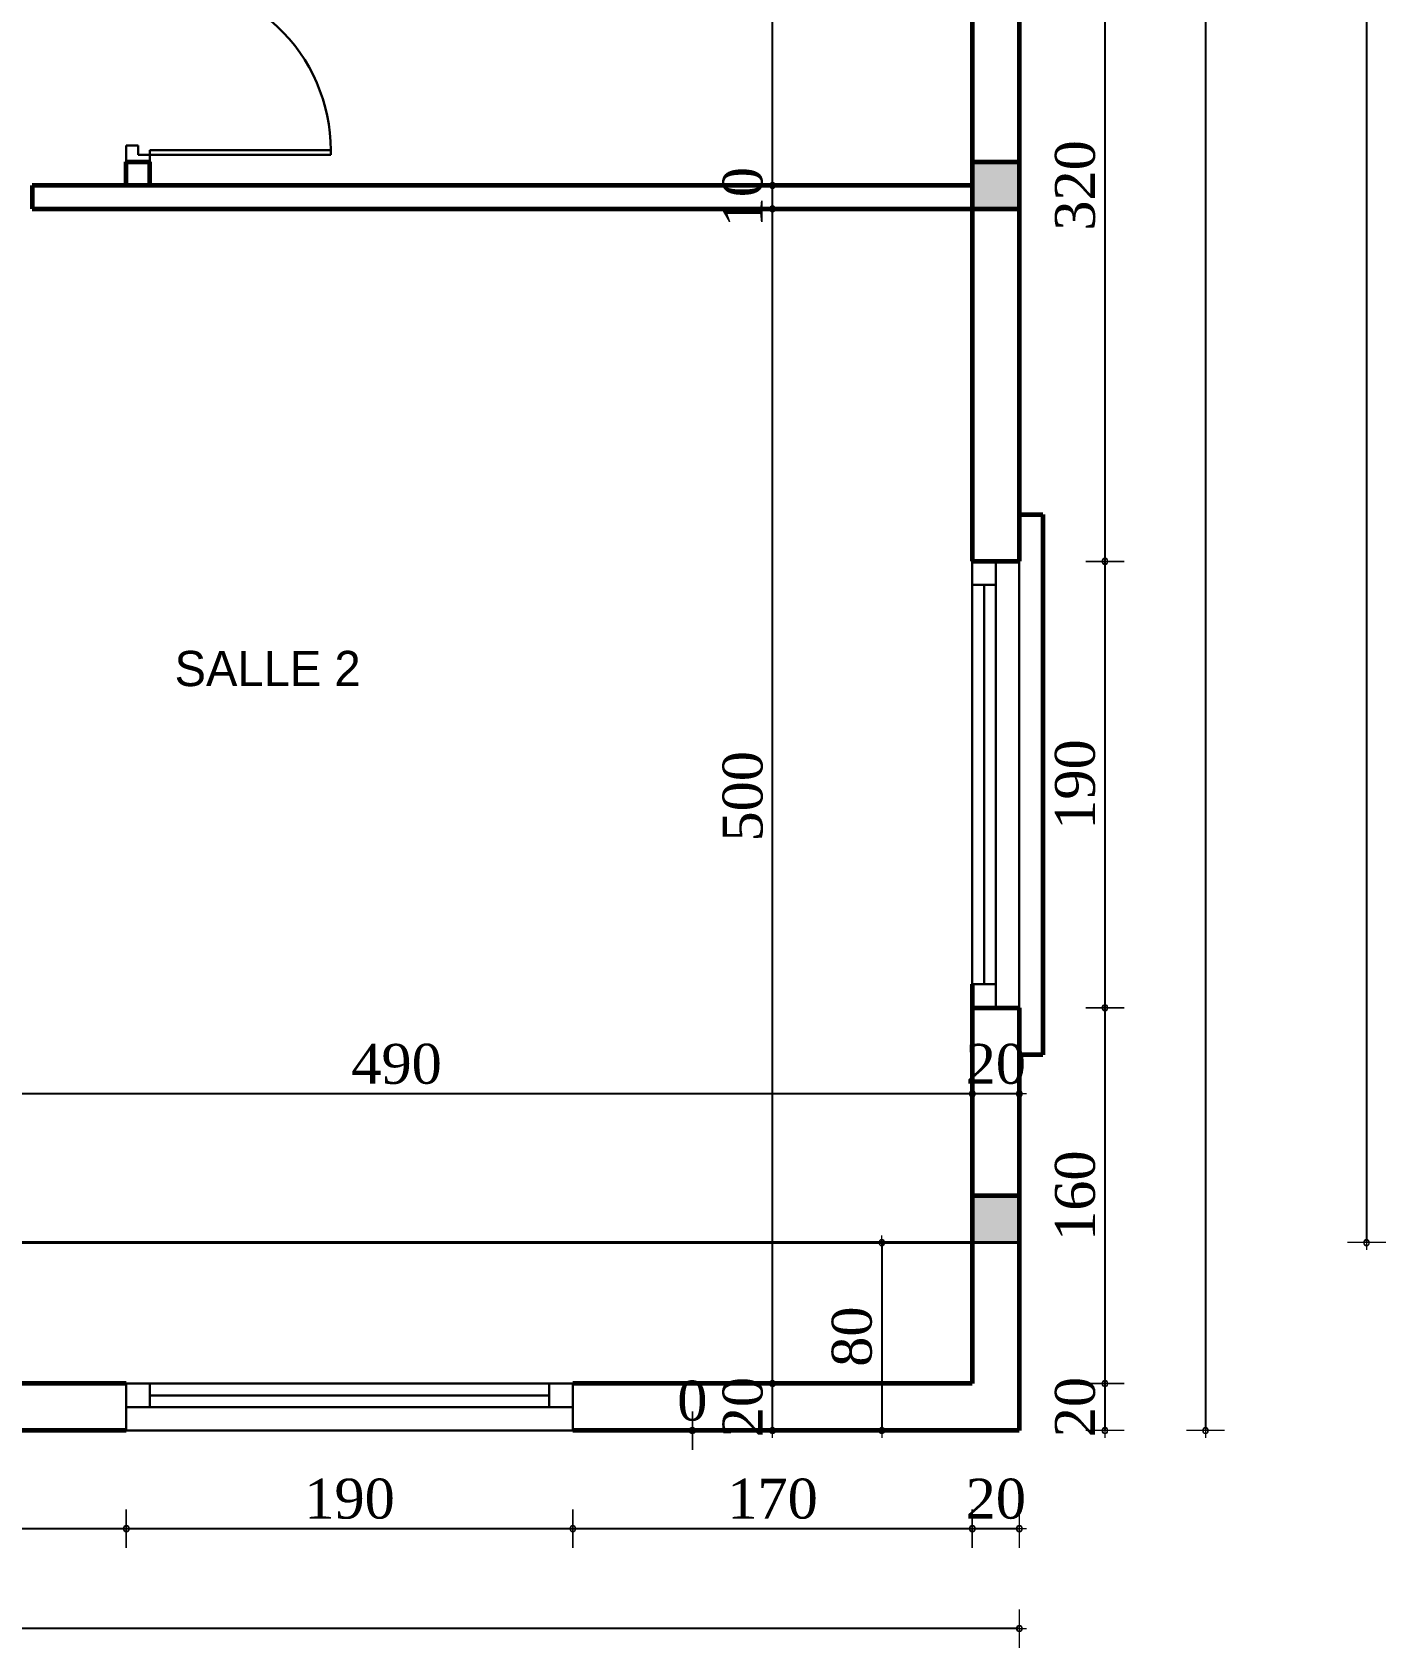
# Model space of a CAD drawing. Header units: millimetres. Extents: x -4146 to 23, y -2153 to 7365.
# Drawn here: x -3395 to -2819, y 1640 to 2328 of the extents above; entities that cross this region are included whole.
import ezdxf

# ---------------------------------------------------------------- set-up
doc = ezdxf.new("R2010")
doc.units = ezdxf.units.MM
for name, color, linetype, lineweight in [('Cotation', 242, 'Continuous', 20), ('Dalle', 11, 'Continuous', 20), ('ecriture', 122, 'Continuous', 40), ('ESC', 111, 'Continuous', 40), ('HA', 8, 'Continuous', 20), ('minuiserue', 3, 'Continuous', 30), ('MUR', 6, 'Continuous', 60)]:
    doc.layers.add(name, color=color, linetype=linetype, lineweight=lineweight)
doc.styles.add('cotation', font='times.ttf', dxfattribs={"height": 17})
doc.dimstyles.new('ech-100', dxfattribs={"dimtxt": 17, "dimasz": 0.02, "dimexe": 1.25, "dimexo": 0.625, "dimgap": 4, "dimtad": 1, "dimdec": 0, "dimtxsty": 'cotation', "dimblk": 'cotation', "dimcen": 2, "dimse1": 1, "dimse2": 1, "dimadec": 0, "dimazin": 0, "dimtfac": 1, "dimtdec": 0, "dimtix": 1, "dimtmove": 0, "dimatfit": 3, "dimldrblk": 'cotation', "dimfxl": 1.25, "dimtolj": 1, "dimarcsym": 0})

# ---------------------------------------------------------------- blocks, each defined once
blk = doc.blocks.new('cotation')
at = {"layer": 'Cotation'}
h = blk.add_hatch(color=256, dxfattribs=at)
h.paths.add_polyline_path([(57.15, 0), (62.15, 0, 0.41421356), (0, 62.15), (0, 57.15, -0.41421356)])
h.paths.add_polyline_path([(0, -57.15), (0, -62.15, 0.41421356), (62.15, 0), (57.15, 0, -0.41421356)])
h.paths.add_polyline_path([(0, -62.15), (0, -57.15, -0.41421356), (-57.15, 0), (-62.15, 0, 0.41421356)])
h.paths.add_polyline_path([(0, 57.15), (0, 62.15, 0.41421356), (-62.15, 0), (-57.15, 0, -0.41421356)])
for p, q in [((0, 406.4), (0, -406.4)), ((-152.4, 0), (152.4, 0))]:
    blk.add_line(p, q, dxfattribs=at)
for radius, start, end in [(62.15, 0, 180), (62.15, 180, 0), (57.15, 0, 180), (57.15, 180, 0)]:
    blk.add_arc((0, 0), radius, start, end, dxfattribs=at)
blk = doc.blocks.new('*D252')
at = {"layer": 'Defpoints', "color": 0}
for p in [(-3485.25, 1732.62), (-3355.25, 1732.62), (-3355.25, 1690.89)]:
    blk.add_point(p, dxfattribs=at)
at = {"layer": 'HA', "color": 0, "lineweight": -2}
blk.add_line((-3485.23, 1690.89), (-3355.27, 1690.89), dxfattribs=at)
at = {"layer": 'HA', "color": 0, "lineweight": -2, "xscale": 0.02, "yscale": 0.02, "zscale": 0.02, "rotation": 180}
blk.add_blockref('cotation', (-3485.25, 1690.89), dxfattribs=at)
at = {"layer": 'HA', "color": 0, "lineweight": -2, "xscale": 0.02, "yscale": 0.02, "zscale": 0.02}
blk.add_blockref('cotation', (-3355.25, 1690.89), dxfattribs=at)
at = {"layer": 'HA', "color": 0, "insert": (-3420.25, 1703.53), "char_height": 17, "attachment_point": 5, "style": 'cotation'}
blk.add_mtext('\\A1;130', dxfattribs=at)
blk = doc.blocks.new('*D253')
at = {"layer": 'Defpoints', "color": 0}
for p in [(-3355.25, 1732.62), (-3165.25, 1732.62), (-3165.25, 1690.89)]:
    blk.add_point(p, dxfattribs=at)
at = {"layer": 'HA', "color": 0, "lineweight": -2}
blk.add_line((-3355.23, 1690.89), (-3165.27, 1690.89), dxfattribs=at)
at = {"layer": 'HA', "color": 0, "lineweight": -2, "xscale": 0.02, "yscale": 0.02, "zscale": 0.02, "rotation": 180}
blk.add_blockref('cotation', (-3355.25, 1690.89), dxfattribs=at)
at = {"layer": 'HA', "color": 0, "lineweight": -2, "xscale": 0.02, "yscale": 0.02, "zscale": 0.02}
blk.add_blockref('cotation', (-3165.25, 1690.89), dxfattribs=at)
at = {"layer": 'HA', "color": 0, "insert": (-3260.25, 1703.56), "char_height": 17, "attachment_point": 5, "style": 'cotation'}
blk.add_mtext('\\A1;190', dxfattribs=at)
blk = doc.blocks.new('*D254')
at = {"layer": 'Defpoints', "color": 0}
for p in [(-3165.25, 1732.62), (-2995.25, 1732.62), (-2995.25, 1690.89)]:
    blk.add_point(p, dxfattribs=at)
at = {"layer": 'HA', "color": 0, "lineweight": -2}
blk.add_line((-3165.23, 1690.89), (-2995.27, 1690.89), dxfattribs=at)
at = {"layer": 'HA', "color": 0, "lineweight": -2, "xscale": 0.02, "yscale": 0.02, "zscale": 0.02, "rotation": 180}
blk.add_blockref('cotation', (-3165.25, 1690.89), dxfattribs=at)
at = {"layer": 'HA', "color": 0, "lineweight": -2, "xscale": 0.02, "yscale": 0.02, "zscale": 0.02}
blk.add_blockref('cotation', (-2995.25, 1690.89), dxfattribs=at)
at = {"layer": 'HA', "color": 0, "insert": (-3080.25, 1703.56), "char_height": 17, "attachment_point": 5, "style": 'cotation'}
blk.add_mtext('\\A1;170', dxfattribs=at)
blk = doc.blocks.new('*D255')
at = {"layer": 'Defpoints', "color": 0}
for p in [(-2995.25, 1812.62), (-2975.25, 1812.62), (-2975.25, 1690.89)]:
    blk.add_point(p, dxfattribs=at)
at = {"layer": 'HA', "color": 0, "lineweight": -2}
blk.add_line((-2995.23, 1690.89), (-2975.27, 1690.89), dxfattribs=at)
at = {"layer": 'HA', "color": 0, "lineweight": -2, "xscale": 0.02, "yscale": 0.02, "zscale": 0.02, "rotation": 180}
blk.add_blockref('cotation', (-2995.25, 1690.89), dxfattribs=at)
at = {"layer": 'HA', "color": 0, "lineweight": -2, "xscale": 0.02, "yscale": 0.02, "zscale": 0.02}
blk.add_blockref('cotation', (-2975.25, 1690.89), dxfattribs=at)
at = {"layer": 'HA', "color": 0, "insert": (-2985.25, 1703.53), "char_height": 17, "attachment_point": 5, "style": 'cotation'}
blk.add_mtext('\\A1;20', dxfattribs=at)
blk = doc.blocks.new('*D261')
at = {"layer": 'Defpoints', "color": 0}
for p in [(-2975.25, 2422.62), (-2975.25, 2102.62), (-2938.81, 2102.62)]:
    blk.add_point(p, dxfattribs=at)
at = {"layer": 'HA', "color": 0, "lineweight": -2}
blk.add_line((-2938.81, 2422.6), (-2938.81, 2102.64), dxfattribs=at)
at = {"layer": 'HA', "color": 0, "lineweight": -2, "xscale": 0.02, "yscale": 0.02, "zscale": 0.02}
for p, rotation in [((-2938.81, 2422.62), 90), ((-2938.81, 2102.62), 270)]:
    blk.add_blockref('cotation', p, dxfattribs=dict(at, rotation=rotation))
at = {"layer": 'HA', "color": 0, "insert": (-2951.46, 2262.62), "char_height": 17, "attachment_point": 5, "rotation": 90, "style": 'cotation'}
blk.add_mtext('\\A1;320', dxfattribs=at)
blk = doc.blocks.new('*D262')
at = {"layer": 'Defpoints', "color": 0}
for p in [(-2975.25, 2102.62), (-2975.25, 1912.62), (-2938.81, 1912.62)]:
    blk.add_point(p, dxfattribs=at)
at = {"layer": 'HA', "color": 0, "lineweight": -2}
blk.add_line((-2938.81, 2102.6), (-2938.81, 1912.64), dxfattribs=at)
at = {"layer": 'HA', "color": 0, "lineweight": -2, "xscale": 0.02, "yscale": 0.02, "zscale": 0.02}
for p, rotation in [((-2938.81, 2102.62), 90), ((-2938.81, 1912.62), 270)]:
    blk.add_blockref('cotation', p, dxfattribs=dict(at, rotation=rotation))
at = {"layer": 'HA', "color": 0, "insert": (-2951.48, 2007.62), "char_height": 17, "attachment_point": 5, "rotation": 90, "style": 'cotation'}
blk.add_mtext('\\A1;190', dxfattribs=at)
blk = doc.blocks.new('*D263')
at = {"layer": 'Defpoints', "color": 0}
for p in [(-2975.25, 1912.62), (-2975.25, 1752.62), (-2938.81, 1752.62)]:
    blk.add_point(p, dxfattribs=at)
at = {"layer": 'HA', "color": 0, "lineweight": -2}
blk.add_line((-2938.81, 1912.6), (-2938.81, 1752.64), dxfattribs=at)
at = {"layer": 'HA', "color": 0, "lineweight": -2, "xscale": 0.02, "yscale": 0.02, "zscale": 0.02}
for p, rotation in [((-2938.81, 1912.62), 90), ((-2938.81, 1752.62), 270)]:
    blk.add_blockref('cotation', p, dxfattribs=dict(at, rotation=rotation))
at = {"layer": 'HA', "color": 0, "insert": (-2951.46, 1832.62), "char_height": 17, "attachment_point": 5, "rotation": 90, "style": 'cotation'}
blk.add_mtext('\\A1;160', dxfattribs=at)
blk = doc.blocks.new('*D264')
at = {"layer": 'Defpoints', "color": 0}
for p in [(-2975.25, 1752.62), (-2975.25, 1732.62), (-2938.81, 1732.62)]:
    blk.add_point(p, dxfattribs=at)
at = {"layer": 'HA', "color": 0, "lineweight": -2}
blk.add_line((-2938.81, 1752.6), (-2938.81, 1732.64), dxfattribs=at)
at = {"layer": 'HA', "color": 0, "lineweight": -2, "xscale": 0.02, "yscale": 0.02, "zscale": 0.02}
for p, rotation in [((-2938.81, 1752.62), 90), ((-2938.81, 1732.62), 270)]:
    blk.add_blockref('cotation', p, dxfattribs=dict(at, rotation=rotation))
at = {"layer": 'HA', "color": 0, "insert": (-2951.46, 1742.62), "char_height": 17, "attachment_point": 5, "rotation": 90, "style": 'cotation'}
blk.add_mtext('\\A1;20', dxfattribs=at)
blk = doc.blocks.new('*D265')
at = {"layer": 'Defpoints', "color": 0}
for p in [(-3975.25, 1812.24), (-2975.25, 1732.62), (-3975.25, 1648.35)]:
    blk.add_point(p, dxfattribs=at)
at = {"layer": 'HA', "color": 0, "lineweight": -2}
blk.add_line((-2975.27, 1648.35), (-3975.23, 1648.35), dxfattribs=at)
at = {"layer": 'HA', "color": 0, "lineweight": -2, "xscale": 0.02, "yscale": 0.02, "zscale": 0.02, "rotation": 180}
blk.add_blockref('cotation', (-3975.25, 1648.35), dxfattribs=at)
at = {"layer": 'HA', "color": 0, "lineweight": -2, "xscale": 0.02, "yscale": 0.02, "zscale": 0.02}
blk.add_blockref('cotation', (-2975.25, 1648.35), dxfattribs=at)
at = {"layer": 'HA', "color": 0, "insert": (-3475.25, 1661), "char_height": 17, "attachment_point": 5, "style": 'cotation'}
blk.add_mtext('\\A1;1000', dxfattribs=at)
blk = doc.blocks.new('*D279')
at = {"layer": 'Defpoints', "color": 0}
for p in [(-2975.25, 3312.62), (-2975.25, 1732.62), (-2896.02, 1732.62)]:
    blk.add_point(p, dxfattribs=at)
at = {"layer": 'HA', "color": 0, "lineweight": -2}
blk.add_line((-2896.02, 3312.6), (-2896.02, 1732.64), dxfattribs=at)
at = {"layer": 'HA', "color": 0, "lineweight": -2, "xscale": 0.02, "yscale": 0.02, "zscale": 0.02}
for p, rotation in [((-2896.02, 3312.62), 90), ((-2896.02, 1732.62), 270)]:
    blk.add_blockref('cotation', p, dxfattribs=dict(at, rotation=rotation))
at = {"layer": 'HA', "color": 0, "insert": (-2908.67, 2592.99), "char_height": 17, "attachment_point": 5, "rotation": 90, "style": 'cotation'}
blk.add_mtext('\\A1;1580', dxfattribs=at)
blk = doc.blocks.new('*D280')
at = {"layer": 'Defpoints', "color": 0}
for p in [(-3080.25, 1752.62), (-3070.25, 1752.62), (-3070.25, 1732.62)]:
    blk.add_point(p, dxfattribs=at)
at = {"layer": 'HA', "color": 0, "lineweight": -2}
for p, q in [((-3080.25, 1752.64), (-3080.25, 1752.66)), ((-3080.25, 1732.62), (-3080.25, 1752.62)), ((-3080.25, 1732.6), (-3080.25, 1732.58))]:
    blk.add_line(p, q, dxfattribs=at)
at = {"layer": 'HA', "color": 0, "lineweight": -2, "xscale": 0.02, "yscale": 0.02, "zscale": 0.02}
for p, rotation in [((-3080.25, 1752.62), 270), ((-3080.25, 1732.62), 90)]:
    blk.add_blockref('cotation', p, dxfattribs=dict(at, rotation=rotation))
at = {"layer": 'HA', "color": 0, "insert": (-3092.9, 1742.62), "char_height": 17, "attachment_point": 5, "rotation": 90, "style": 'cotation'}
blk.add_mtext('\\A1;20', dxfattribs=at)
blk = doc.blocks.new('*D281')
at = {"layer": 'Defpoints', "color": 0}
for p in [(-3080.25, 2252.62), (-3080.25, 2252.62), (-3070.25, 1752.62)]:
    blk.add_point(p, dxfattribs=at)
at = {"layer": 'HA', "color": 0, "lineweight": -2}
blk.add_line((-3080.25, 1752.64), (-3080.25, 2252.6), dxfattribs=at)
at = {"layer": 'HA', "color": 0, "lineweight": -2, "xscale": 0.02, "yscale": 0.02, "zscale": 0.02}
for p, rotation in [((-3080.25, 2252.62), 90), ((-3080.25, 1752.62), 270)]:
    blk.add_blockref('cotation', p, dxfattribs=dict(at, rotation=rotation))
at = {"layer": 'HA', "color": 0, "insert": (-3092.9, 2002.62), "char_height": 17, "attachment_point": 5, "rotation": 90, "style": 'cotation'}
blk.add_mtext('\\A1;500', dxfattribs=at)
blk = doc.blocks.new('*D282')
at = {"layer": 'Defpoints', "color": 0}
for p in [(-3080.25, 2262.62), (-3080.25, 2262.62), (-3080.25, 2252.62)]:
    blk.add_point(p, dxfattribs=at)
at = {"layer": 'HA', "color": 0, "lineweight": -2}
for p, q in [((-3080.25, 2262.64), (-3080.25, 2262.66)), ((-3080.25, 2252.62), (-3080.25, 2262.62)), ((-3080.25, 2252.6), (-3080.25, 2252.58))]:
    blk.add_line(p, q, dxfattribs=at)
at = {"layer": 'HA', "color": 0, "lineweight": -2, "xscale": 0.02, "yscale": 0.02, "zscale": 0.02}
for p, rotation in [((-3080.25, 2262.62), 270), ((-3080.25, 2252.62), 90)]:
    blk.add_blockref('cotation', p, dxfattribs=dict(at, rotation=rotation))
at = {"layer": 'HA', "color": 0, "insert": (-3092.9, 2257.62), "char_height": 17, "attachment_point": 5, "rotation": 90, "style": 'cotation'}
blk.add_mtext('\\A1;10', dxfattribs=at)
blk = doc.blocks.new('*D283')
at = {"layer": 'Defpoints', "color": 0}
for p in [(-3080.25, 2762.62), (-3080.25, 2762.62), (-3080.25, 2262.62)]:
    blk.add_point(p, dxfattribs=at)
at = {"layer": 'HA', "color": 0, "lineweight": -2}
blk.add_line((-3080.25, 2262.64), (-3080.25, 2762.6), dxfattribs=at)
at = {"layer": 'HA', "color": 0, "lineweight": -2, "xscale": 0.02, "yscale": 0.02, "zscale": 0.02}
for p, rotation in [((-3080.25, 2762.62), 90), ((-3080.25, 2262.62), 270)]:
    blk.add_blockref('cotation', p, dxfattribs=dict(at, rotation=rotation))
at = {"layer": 'HA', "color": 0, "insert": (-3092.9, 2512.62), "char_height": 17, "attachment_point": 5, "rotation": 90, "style": 'cotation'}
blk.add_mtext('\\A1;500', dxfattribs=at)
blk = doc.blocks.new('*D296')
at = {"layer": 'Defpoints', "color": 0}
for p in [(-2995.25, 1875.96), (-2995.25, 1875.96), (-2975.25, 1875.96)]:
    blk.add_point(p, dxfattribs=at)
at = {"layer": 'HA', "color": 0, "lineweight": -2}
for p, q in [((-2995.27, 1875.96), (-2995.29, 1875.96)), ((-2975.25, 1875.96), (-2995.25, 1875.96)), ((-2975.23, 1875.96), (-2975.21, 1875.96))]:
    blk.add_line(p, q, dxfattribs=at)
at = {"layer": 'HA', "color": 0, "lineweight": -2, "xscale": 0.02, "yscale": 0.02, "zscale": 0.02}
blk.add_blockref('cotation', (-2995.25, 1875.96), dxfattribs=at)
at = {"layer": 'HA', "color": 0, "lineweight": -2, "xscale": 0.02, "yscale": 0.02, "zscale": 0.02, "rotation": 180}
blk.add_blockref('cotation', (-2975.25, 1875.96), dxfattribs=at)
at = {"layer": 'HA', "color": 0, "insert": (-2985.25, 1888.61), "char_height": 17, "attachment_point": 5, "style": 'cotation'}
blk.add_mtext('\\A1;20', dxfattribs=at)
blk = doc.blocks.new('*D297')
at = {"layer": 'Defpoints', "color": 0}
for p in [(-3485.25, 1932.62), (-3485.25, 1875.96), (-2995.25, 1875.96)]:
    blk.add_point(p, dxfattribs=at)
at = {"layer": 'HA', "color": 0, "lineweight": -2}
blk.add_line((-2995.27, 1875.96), (-3485.23, 1875.96), dxfattribs=at)
at = {"layer": 'HA', "color": 0, "lineweight": -2, "xscale": 0.02, "yscale": 0.02, "zscale": 0.02, "rotation": 180}
blk.add_blockref('cotation', (-3485.25, 1875.96), dxfattribs=at)
at = {"layer": 'HA', "color": 0, "lineweight": -2, "xscale": 0.02, "yscale": 0.02, "zscale": 0.02}
blk.add_blockref('cotation', (-2995.25, 1875.96), dxfattribs=at)
at = {"layer": 'HA', "color": 0, "insert": (-3240.25, 1888.63), "char_height": 17, "attachment_point": 5, "style": 'cotation'}
blk.add_mtext('\\A1;490', dxfattribs=at)
blk = doc.blocks.new('*D382')
at = {"layer": 'Dalle', "color": 0, "lineweight": -2}
for p, q in [((-3114.41, 1732.62), (-3114.43, 1732.62)), ((-3114.37, 1732.62), (-3114.35, 1732.62))]:
    blk.add_line(p, q, dxfattribs=at)
at = {"layer": 'Defpoints', "color": 0}
for p in [(-3114.39, 1812.62), (-3114.39, 1812.62), (-3114.39, 1732.62)]:
    blk.add_point(p, dxfattribs=at)
at = {"layer": 'Dalle', "color": 0, "lineweight": -2, "xscale": 0.02, "yscale": 0.02, "zscale": 0.02}
blk.add_blockref('cotation', (-3114.39, 1732.62), dxfattribs=at)
at = {"layer": 'Dalle', "color": 0, "lineweight": -2, "xscale": 0.02, "yscale": 0.02, "zscale": 0.02, "rotation": 180}
blk.add_blockref('cotation', (-3114.39, 1732.62), dxfattribs=at)
at = {"layer": 'Dalle', "color": 0, "insert": (-3114.39, 1745.27), "char_height": 17, "attachment_point": 5, "style": 'cotation'}
blk.add_mtext('\\A1;0', dxfattribs=at)
blk = doc.blocks.new('*D383')
at = {"layer": 'Dalle', "color": 0, "lineweight": -2}
blk.add_line((-3033.79, 1812.6), (-3033.79, 1732.64), dxfattribs=at)
at = {"layer": 'Defpoints', "color": 0}
for p in [(-2995.25, 1812.62), (-3033.79, 1732.62), (-2995.25, 1732.62)]:
    blk.add_point(p, dxfattribs=at)
at = {"layer": 'Dalle', "color": 0, "lineweight": -2, "xscale": 0.02, "yscale": 0.02, "zscale": 0.02}
for p, rotation in [((-3033.79, 1812.62), 90), ((-3033.79, 1732.62), 270)]:
    blk.add_blockref('cotation', p, dxfattribs=dict(at, rotation=rotation))
at = {"layer": 'Dalle', "color": 0, "insert": (-3046.44, 1772.62), "char_height": 17, "attachment_point": 5, "rotation": 90, "style": 'cotation'}
blk.add_mtext('\\A1;80', dxfattribs=at)
blk = doc.blocks.new('Cherjem')
at = {"layer": 'minuiserue'}
for p, q in [((0, 20), (-190, 20)), ((-190, 20), (-190, 0)), ((-180, 10), (-180, 20)), ((-10, 15), (-180, 15)), ((-10, 10), (-10, 20)), ((0, 20), (0, 0)), ((0, 10), (-190, 10)), ((-190, 0), (0, 0))]:
    blk.add_line(p, q, dxfattribs=at)
blk = doc.blocks.new('*D386')
at = {"layer": 'Defpoints', "color": 0}
for p in [(-2975.25, 3312.62), (-2975.25, 1812.62), (-2827.49, 1812.62)]:
    blk.add_point(p, dxfattribs=at)
at = {"layer": 'HA', "color": 0, "lineweight": -2}
blk.add_line((-2827.49, 3312.6), (-2827.49, 1812.64), dxfattribs=at)
at = {"layer": 'HA', "color": 0, "lineweight": -2, "xscale": 0.02, "yscale": 0.02, "zscale": 0.02}
for p, rotation in [((-2827.49, 3312.62), 90), ((-2827.49, 1812.62), 270)]:
    blk.add_blockref('cotation', p, dxfattribs=dict(at, rotation=rotation))
at = {"layer": 'HA', "color": 0, "insert": (-2840.13, 2562.62), "char_height": 17, "attachment_point": 5, "rotation": 90, "style": 'cotation'}
blk.add_mtext('\\A1;1500', dxfattribs=at)

msp = doc.modelspace()

# ---------------------------------------------------------------- hatches: boundary and pattern name
at = {"layer": 'HA'}
h = msp.add_hatch(color=256, dxfattribs=at)
h.paths.add_polyline_path([(-3485.247, 2272.624), (-3505.247, 2272.624), (-3505.247, 2252.624), (-3485.247, 2252.624)])
h.paths.add_polyline_path([(-2975.252, 2272.624), (-2995.252, 2272.624), (-2995.252, 2252.624), (-2975.252, 2252.624)])
h.paths.add_polyline_path([(-3975.252, 2272.624), (-3975.252, 2252.624), (-3955.252, 2252.624), (-3955.252, 2272.624)])
h = msp.add_hatch(color=256, dxfattribs=at)
h.paths.add_polyline_path([(-2975.252, 1832.624), (-2995.252, 1832.624), (-2995.252, 1812.624), (-2975.252, 1812.624)])
h.paths.add_polyline_path([(-3485.247, 1832.624), (-3505.247, 1832.624), (-3505.247, 1812.624), (-3485.247, 1812.624)])
h.paths.add_polyline_path([(-3955.252, 1832.624), (-3975.252, 1832.624), (-3975.252, 1812.624), (-3955.252, 1812.624)])

# ---------------------------------------------------------------- linework, layer by layer
at = {"layer": 'ESC'}
msp.add_line((-3485.247, 1812.624), (-2975.252, 1812.624), dxfattribs=at)
at = {"layer": 'minuiserue'}
for p, q in [((-3355.247, 2272.624), (-3355.247, 2279.624)), ((-3355.247, 2279.624), (-3350.247, 2279.624)), ((-3350.247, 2279.624), (-3350.247, 2275.624)), ((-3345.247, 2277.624), (-3268.247, 2277.624)), ((-3345.247, 2275.624), (-3345.247, 2277.624)), ((-3268.247, 2275.624), (-3268.247, 2277.624)), ((-3345.247, 2272.624), (-3355.247, 2272.624)), ((-3350.247, 2275.624), (-3345.247, 2275.624)), ((-3345.247, 2275.624), (-3345.247, 2272.624)), ((-3345.247, 2275.624), (-3268.247, 2275.624)), ((-2995.252, 2102.624), (-2995.252, 1912.624)), ((-2975.252, 2102.624), (-2995.252, 2102.624)), ((-2985.252, 2102.624), (-2985.252, 1912.624)), ((-2985.252, 2102.624), (-2985.252, 2092.624)), ((-2975.252, 1912.624), (-2975.252, 2102.624)), ((-2985.252, 2092.624), (-2995.252, 2092.624)), ((-2990.252, 2092.624), (-2990.252, 1922.624)), ((-2985.252, 1922.624), (-2995.252, 1922.624)), ((-2985.252, 1912.624), (-2985.252, 1922.624)), ((-2975.252, 1912.624), (-2995.252, 1912.624)), ((-3355.247, 1742.624), (-3345.382, 1742.624)), ((-3165.247, 1742.624), (-3175.247, 1742.624))]:
    msp.add_line(p, q, dxfattribs=at)
msp.add_arc((-3340.41, 2277.624), 72.162, 360, 93.843912, dxfattribs=at)
at = {"layer": 'MUR'}
for p, q in [((-2995.252, 2422.624), (-2995.252, 2102.624)), ((-2975.252, 2422.624), (-2975.252, 2102.624)), ((-2975.252, 2422.624), (-2975.252, 2102.624)), ((-3355.247, 2262.624), (-3355.247, 2272.624)), ((-3355.247, 2272.624), (-3345.247, 2272.624)), ((-3345.247, 2262.624), (-3345.247, 2272.624)), ((-2995.252, 2272.624), (-2975.252, 2272.624)), ((-2995.252, 2262.624), (-3395.247, 2262.624)), ((-3395.247, 2262.624), (-3395.247, 2252.624)), ((-3395.247, 2252.624), (-2995.252, 2252.624)), ((-2995.252, 2252.624), (-2975.252, 2252.624)), ((-2975.252, 2122.624), (-2965.252, 2122.624)), ((-2965.252, 2122.624), (-2965.252, 1912.624)), ((-2995.252, 2102.624), (-2975.252, 2102.624)), ((-2995.252, 1922.624), (-2995.252, 1752.624)), ((-2995.252, 1912.624), (-2975.252, 1912.624)), ((-2975.252, 1912.624), (-2975.252, 1812.624)), ((-2975.252, 1912.624), (-2975.252, 1732.624)), ((-2965.252, 1912.624), (-2965.252, 1892.624)), ((-2965.252, 1892.624), (-2975.252, 1892.624)), ((-2975.252, 1832.624), (-2995.252, 1832.624)), ((-2975.252, 1832.624), (-2995.252, 1832.624)), ((-3355.247, 1752.624), (-3485.247, 1752.624)), ((-2995.252, 1752.624), (-3165.247, 1752.624)), ((-3355.247, 1732.624), (-3485.247, 1732.624)), ((-2975.252, 1732.624), (-3165.247, 1732.624))]:
    msp.add_line(p, q, dxfattribs=at)

# ---------------------------------------------------------------- block references
msp.add_blockref('Cherjem', (-3165.247, 1732.624), dxfattribs=at)

# ---------------------------------------------------------------- texts
at = {"layer": 'ecriture', "insert": (-3334.719, 2064.508), "char_height": 15, "attachment_point": 1}
msp.add_mtext_dynamic_manual_height_columns('{\\fVrinda|b0|i0|c0|p2;SALLE 2}', width=130.42633, gutter_width=12.5, heights=[0], dxfattribs=at)

# ---------------------------------------------------------------- dimensions: what is measured, and where the dimension line sits
at = {"layer": 'Dalle'}
dim = msp.add_linear_dim(base=(-3033.794, 1732.624), p1=(-2995.252, 1812.624), p2=(-2995.252, 1732.624), angle=90, dimstyle='ech-100', dxfattribs=at)
dim.commit()
dim.dimension.update_dxf_attribs({"geometry": '*D383', "text_midpoint": (-3046.441, 1772.624)})
dim = msp.add_linear_dim(base=(-3114.388565418, 1732.623820399), p1=(-3114.388565418, 1812.623820399), p2=(-3114.388565418, 1812.623820399), dimstyle='ech-100', dxfattribs=at)
dim.commit()
dim.dimension.update_dxf_attribs({"geometry": '*D382', "text_midpoint": (-3114.388565418, 1745.270900427)})
at = {"layer": 'HA'}
for base, p1, picture, middle in [((-2896.024, 1732.624), (-2975.252, 3312.624), '*D279', (-2896.024, 2592.988)), ((-2938.808, 1732.624), (-2975.252, 1752.624), '*D264', (-2938.808, 1742.624))]:
    dim = msp.add_linear_dim(base=base, p1=p1, p2=(-2975.252, 1732.624), angle=90, dimstyle='ech-100', dxfattribs=at)
    dim.commit()
    dim.dimension.update_dxf_attribs({"geometry": picture, "text_midpoint": middle, "dimtype": 160})
for base, p1, p2, picture, middle in [((-2827.486, 1812.624), (-2975.252, 3312.624), (-2975.252, 1812.624), '*D386', (-2840.133, 2562.624)), ((-2938.808, 2102.624), (-2975.252, 2422.624), (-2975.252, 2102.624), '*D261', (-2951.455, 2262.624)), ((-2938.808, 1912.624), (-2975.252, 2102.624), (-2975.252, 1912.624), '*D262', (-2951.48, 2007.624)), ((-2938.808, 1752.624), (-2975.252, 1912.624), (-2975.252, 1752.624), '*D263', (-2951.455, 1832.624)), ((-3080.25, 1752.624), (-3070.25, 1732.624), (-3070.25, 1752.624), '*D280', (-3092.897, 1742.624))]:
    dim = msp.add_linear_dim(base=base, p1=p1, p2=p2, angle=90, dimstyle='ech-100', dxfattribs=at)
    dim.commit()
    dim.dimension.update_dxf_attribs({"geometry": picture, "text_midpoint": middle})
for base, p1, p2, picture, middle in [((-3080.25, 2762.624), (-3080.25, 2262.624), (-3080.25, 2762.624), '*D283', (-3092.897, 2512.624)), ((-3080.25, 2262.624), (-3080.25, 2252.624), (-3080.25, 2262.624), '*D282', (-3092.897, 2257.624)), ((-3080.25, 2252.624), (-3070.25, 1752.624), (-3080.25, 2252.624), '*D281', (-3092.897, 2002.624))]:
    dim = msp.add_linear_dim(base=base, p1=p1, p2=p2, angle=90, dimstyle='ech-100', override={"dimtmove": 1}, dxfattribs=at)
    dim.commit()
    dim.dimension.update_dxf_attribs({"geometry": picture, "text_midpoint": middle})
dim = msp.add_linear_dim(base=(-3485.247, 1875.958), p1=(-2995.252, 1875.958), p2=(-3485.247, 1932.624), dimstyle='ech-100', override={"dimtmove": 1}, dxfattribs=at)
dim.commit()
dim.dimension.update_dxf_attribs({"geometry": '*D297', "text_midpoint": (-3240.25, 1888.63)})
for base, p1, p2, picture, middle in [((-2995.252, 1875.958), (-2975.252, 1875.958), (-2995.252, 1875.958), '*D296', (-2985.252, 1888.605)), ((-3975.252, 1648.352), (-2975.252, 1732.624), (-3975.252, 1812.242), '*D265', (-3475.252, 1660.999)), ((-3355.247, 1690.888), (-3485.247, 1732.624), (-3355.247, 1732.624), '*D252', (-3420.247, 1703.535)), ((-3165.247, 1690.888), (-3355.247, 1732.624), (-3165.247, 1732.624), '*D253', (-3260.247, 1703.559)), ((-2995.252, 1690.888), (-3165.247, 1732.624), (-2995.252, 1732.624), '*D254', (-3080.25, 1703.559))]:
    dim = msp.add_linear_dim(base=base, p1=p1, p2=p2, dimstyle='ech-100', dxfattribs=at)
    dim.commit()
    dim.dimension.update_dxf_attribs({"geometry": picture, "text_midpoint": middle})
dim = msp.add_linear_dim(base=(-2975.252, 1690.888), p1=(-2995.252, 1812.624), p2=(-2975.252, 1812.624), dimstyle='ech-100', dxfattribs=at)
dim.commit()
dim.dimension.update_dxf_attribs({"geometry": '*D255', "text_midpoint": (-2985.252, 1690.888), "dimtype": 160})

doc.saveas('drawing.dxf')
